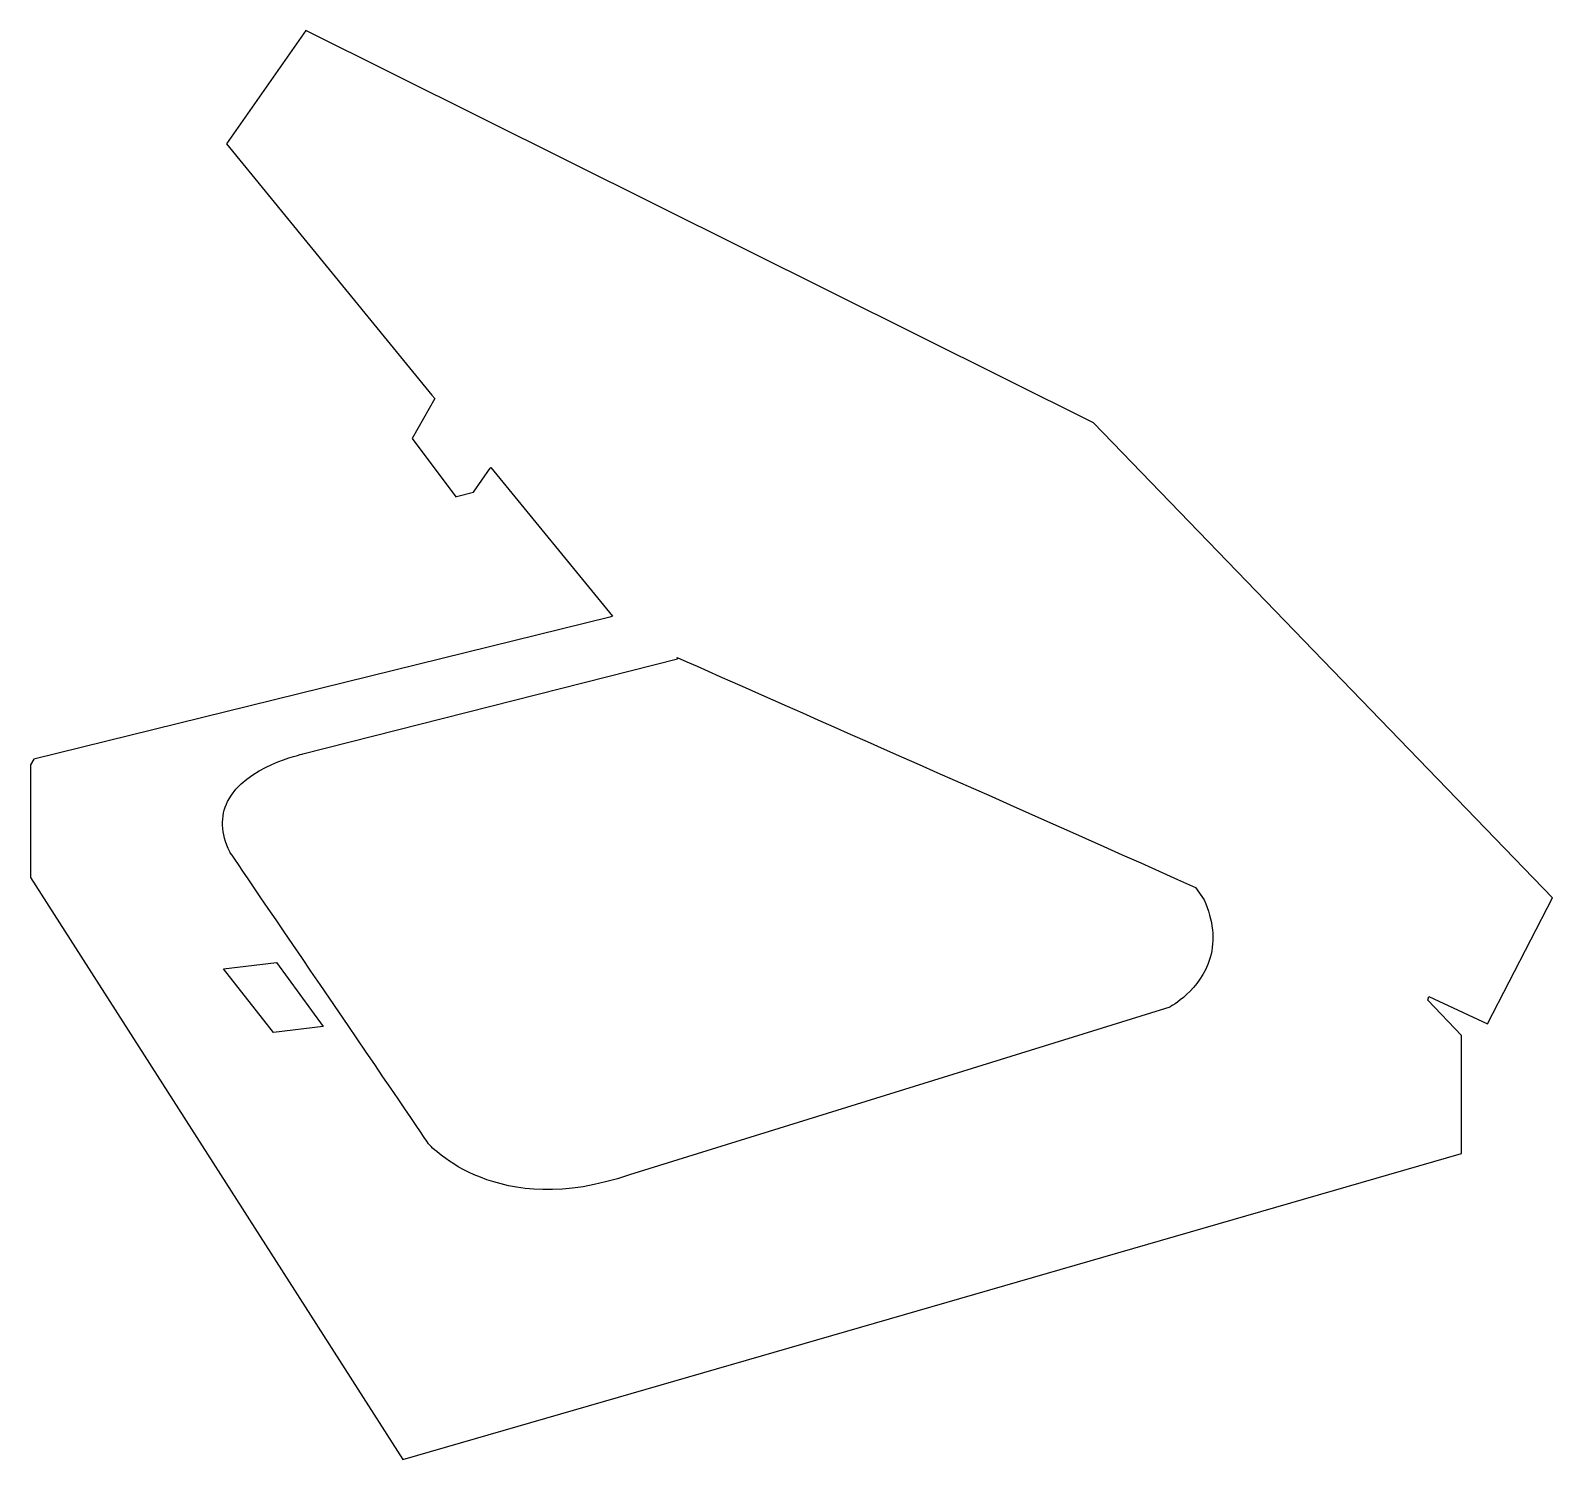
# Model space of a CAD drawing. Header units: centimetres. Extents: x -10.5 to 10.5, y -9.8 to 9.8.
import ezdxf

# ---------------------------------------------------------------- set-up
doc = ezdxf.new("R2010")
doc.units = ezdxf.units.CM
doc.header["$MEASUREMENT"] = 0
doc.layers.add('Camada 1', color=7, linetype='Continuous')

msp = doc.modelspace()

# ---------------------------------------------------------------- linework, layer by layer
at = {"layer": 'Camada 1'}
for points, knots in [([(-6.68158, 9.82807), (-6.68158, 9.82807), (4.15181, 4.43332), (4.15181, 4.43332), (4.15181, 4.43332), (4.15181, 4.43332), (10.46718, -2.10176), (10.46718, -2.10176), (10.46718, -2.10176), (10.46718, -2.10176), (9.57114, -3.83314), (9.57114, -3.83314), (9.57114, -3.83314), (9.57114, -3.83314), (8.76742, -3.45833), (8.76742, -3.45833), (8.76742, -3.45833), (8.76742, -3.45833), (8.74967, -3.50746), (8.74967, -3.50746), (8.74967, -3.50746), (8.74967, -3.50746), (9.21703, -3.9962), (9.21703, -3.9962), (9.21703, -3.9962), (9.21703, -3.9962), (9.21703, -4.05626), (9.21703, -4.05626), (9.21703, -4.05626), (9.21703, -4.05626), (9.21703, -5.61775), (9.21703, -5.61775), (9.21703, -5.61775), (9.21703, -5.61775), (-5.34419, -9.82807), (-5.34419, -9.82807), (-5.34419, -9.82807), (-5.34419, -9.82807), (-10.46718, -1.8236), (-10.46718, -1.8236), (-10.46718, -1.8236), (-10.46718, -1.8236), (-10.46718, -0.27187), (-10.46718, -0.27187), (-10.46718, -0.27187), (-10.46718, -0.27187), (-10.42135, -0.19615), (-10.42135, -0.19615), (-10.42135, -0.19615), (-10.42135, -0.19615), (-2.49626, 1.75608), (-2.49626, 1.75608), (-2.49626, 1.75608), (-2.49626, 1.75608), (-2.46237, 1.77267), (-2.46237, 1.77267), (-2.46237, 1.77267), (-2.46237, 1.77267), (-4.13327, 3.81769), (-4.13327, 3.81769), (-4.13327, 3.81769), (-4.13327, 3.81769), (-4.14555, 3.80859), (-4.14555, 3.80859), (-4.14555, 3.80859), (-4.14555, 3.80859), (-4.37217, 3.47813), (-4.37217, 3.47813), (-4.37217, 3.47813), (-4.37217, 3.47813), (-4.60778, 3.41675), (-4.60778, 3.41675), (-4.60778, 3.41675), (-4.60778, 3.41675), (-4.61744, 3.414), (-4.61744, 3.414), (-4.61744, 3.414), (-4.61744, 3.414), (-5.21891, 4.21361), (-5.21891, 4.21361), (-5.21891, 4.21361), (-5.21891, 4.21361), (-4.90596, 4.76648), (-4.90596, 4.76648), (-4.90596, 4.76648), (-4.90596, 4.76648), (-4.94451, 4.81059), (-4.94451, 4.81059), (-4.94451, 4.81059), (-4.94451, 4.81059), (-7.7706, 8.26951), (-7.7706, 8.26951), (-7.7706, 8.26951), (-7.7706, 8.26951), (-6.68158, 9.82807), (-6.68158, 9.82807), (-6.68158, 9.82807), (-6.68158, 9.82807), (-6.68158, 9.82807), (-6.68158, 9.82807)], [0, 0, 0, 0, 0.03846154, 0.03846154, 0.03846154, 0.03846154, 0.07692308, 0.07692308, 0.07692308, 0.07692308, 0.11538462, 0.11538462, 0.11538462, 0.11538462, 0.15384615, 0.15384615, 0.15384615, 0.15384615, 0.19230769, 0.19230769, 0.19230769, 0.19230769, 0.23076923, 0.23076923, 0.23076923, 0.23076923, 0.26923077, 0.26923077, 0.26923077, 0.26923077, 0.30769231, 0.30769231, 0.30769231, 0.30769231, 0.34615385, 0.34615385, 0.34615385, 0.34615385, 0.38461538, 0.38461538, 0.38461538, 0.38461538, 0.42307692, 0.42307692, 0.42307692, 0.42307692, 0.46153846, 0.46153846, 0.46153846, 0.46153846, 0.5, 0.5, 0.5, 0.5, 0.53846154, 0.53846154, 0.53846154, 0.53846154, 0.57692308, 0.57692308, 0.57692308, 0.57692308, 0.61538462, 0.61538462, 0.61538462, 0.61538462, 0.65384615, 0.65384615, 0.65384615, 0.65384615, 0.69230769, 0.69230769, 0.69230769, 0.69230769, 0.73076923, 0.73076923, 0.73076923, 0.73076923, 0.76923077, 0.76923077, 0.76923077, 0.76923077, 0.80769231, 0.80769231, 0.80769231, 0.80769231, 0.84615385, 0.84615385, 0.84615385, 0.84615385, 0.88461538, 0.88461538, 0.88461538, 0.88461538, 0.92307692, 0.92307692, 0.92307692, 0.92307692, 1, 1, 1, 1]), ([(-1.56985, 1.18339), (-1.56985, 1.18339), (-6.71899, -0.12318), (-6.71899, -0.12318), (-6.71899, -0.12318), (-6.71899, -0.1227), (-6.71899, -0.1227), (-6.71865, -0.1227), (-6.71865, -0.1227), (-6.72616, -0.12453), (-7.51396, -0.29211), (-7.75468, -0.77564), (-7.75468, -0.77564), (-7.85736, -0.98125), (-7.84723, -1.21525), (-7.72603, -1.47089), (-7.72603, -1.47089), (-7.72479, -1.47227), (-4.9827, -5.49563), (-4.9827, -5.49563), (-4.9827, -5.49563), (-4.9727, -5.50743), (-4.03377, -6.54632), (-2.22767, -5.90999), (-2.22767, -5.90999), (-2.22767, -5.90999), (5.20344, -3.60367), (5.20344, -3.60367), (5.20344, -3.60367), (5.20958, -3.60071), (5.62942, -3.37602), (5.75769, -2.92411), (5.75769, -2.92411), (5.82773, -2.67802), (5.8, -2.41148), (5.6758, -2.12994), (5.6758, -2.12994), (5.6758, -2.12994), (5.55436, -1.96026), (5.55436, -1.96026), (5.55436, -1.96026), (2.92895, -0.77583), (-0.2243, 0.59781), (-1.57031, 1.20482), (-1.57031, 1.20482), (-1.57031, 1.20482), (-1.56985, 1.18339), (-1.56985, 1.18339)], [0, 0, 0, 0, 0.07692308, 0.07692308, 0.07692308, 0.07692308, 0.15384615, 0.15384615, 0.15384615, 0.15384615, 0.23076923, 0.23076923, 0.23076923, 0.23076923, 0.30769231, 0.30769231, 0.30769231, 0.30769231, 0.38461538, 0.38461538, 0.38461538, 0.38461538, 0.46153846, 0.46153846, 0.46153846, 0.46153846, 0.53846154, 0.53846154, 0.53846154, 0.53846154, 0.61538462, 0.61538462, 0.61538462, 0.61538462, 0.69230769, 0.69230769, 0.69230769, 0.69230769, 0.76923077, 0.76923077, 0.76923077, 0.76923077, 0.84615385, 0.84615385, 0.84615385, 0.84615385, 1, 1, 1, 1]), ([(-7.81063, -3.07762), (-7.81063, -3.07762), (-7.12221, -3.95434), (-7.12221, -3.95434), (-7.12221, -3.95434), (-7.12221, -3.95434), (-6.44048, -3.86975), (-6.44048, -3.86975), (-6.44048, -3.86975), (-6.44048, -3.86975), (-7.08342, -2.99348), (-7.08342, -2.99348), (-7.08342, -2.99348), (-7.08342, -2.99348), (-7.81063, -3.07762), (-7.81063, -3.07762)], [0, 0, 0, 0, 0.2, 0.2, 0.2, 0.2, 0.4, 0.4, 0.4, 0.4, 0.6, 0.6, 0.6, 0.6, 1, 1, 1, 1])]:
    msp.add_open_spline(points, degree=3, knots=knots, dxfattribs=at)

doc.saveas('drawing.dxf')
